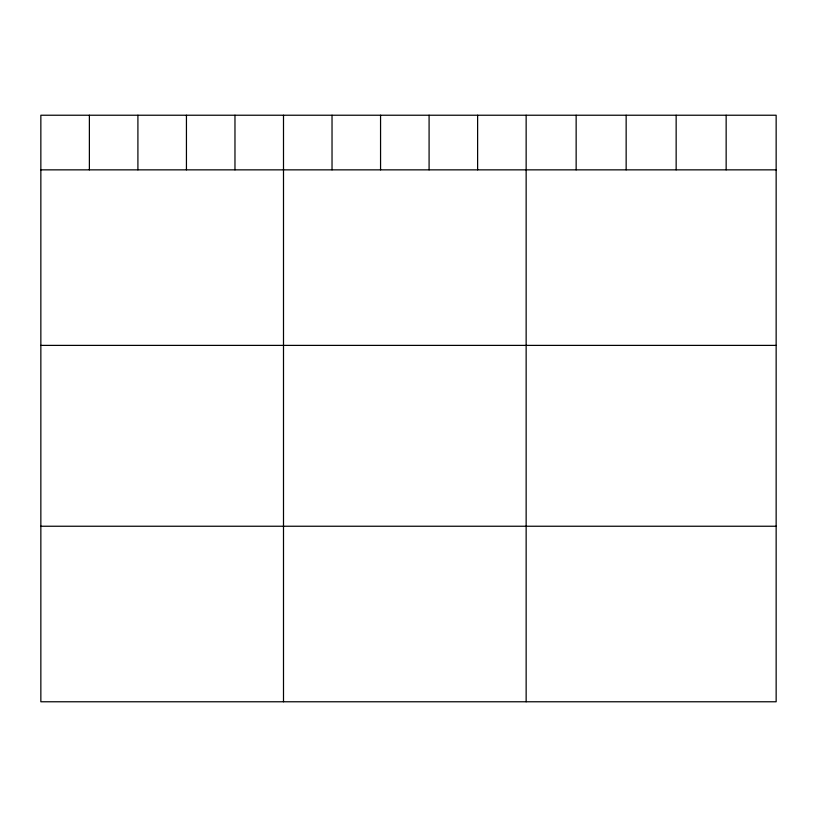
<?xml version="1.0" encoding="UTF-8"?>
<svg xmlns="http://www.w3.org/2000/svg" width="817" height="817" viewBox="0 0 817 817"><rect width="100%" height="100%" fill="white"/><g stroke="black" fill="none" stroke-linecap="round" stroke-linejoin="round"><path stroke-width="1.23" d="M776.15 169.854L776.15 701.772L40.85 701.772L40.85 115.228L776.15 115.228L776.15 169.854L40.85 169.854M40.85 345.387L776.15 345.387M40.85 526.24L776.15 526.24M726.15 115.228L726.15 169.854M676.149 115.228L676.149 169.854M626.149 115.228L626.149 169.854M576.148 115.228L576.148 169.854M526.148 115.228L526.148 701.772M477.618 115.228L477.618 169.854M429.088 115.228L429.088 169.854M380.559 115.228L380.559 169.854M332.029 115.228L332.029 169.854M283.499 115.228L283.499 701.772M234.969 115.228L234.969 169.854M186.439 115.228L186.439 169.854M137.91 115.228L137.91 169.854M89.38 115.228L89.38 169.854"/></g></svg>
